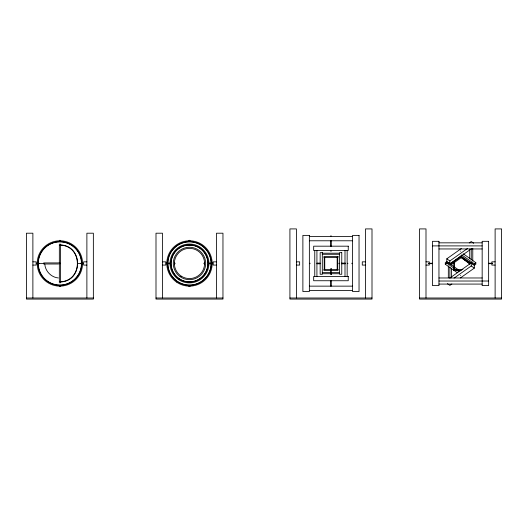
<?xml version="1.0" encoding="UTF-8"?>
<svg xmlns="http://www.w3.org/2000/svg" width="528" height="528" viewBox="0 0 528 528"><rect width="100%" height="100%" fill="white"/><g stroke="black" fill="none" stroke-linecap="round" stroke-linejoin="round"><path stroke-width="0.79" d="M460.469 251.104L460.7 251.123M460.469 275.537L460.7 275.563M458.766 271.597L446.813 263.142L446.813 258.799L461.347 248.53M469.273 242.92L471.253 241.52L473.695 243.25M457.241 272.679L445.289 264.224L446.813 263.142M446.813 261.855L449.869 264.013L449.869 260.964L467.702 248.351M447.196 262.271L447.196 263.03L447.962 263.571L449.249 262.66M460.72 256.172L450.793 263.195L450.793 263.954L451.559 264.495L461.485 257.479L461.485 256.714L460.72 256.172L460.72 256.938L450.793 263.954M449.869 264.013L471.662 248.602M469.313 263.63L460.911 257.308L461.294 257.037L469.696 262.977L469.313 263.63L469.696 263.36L461.294 257.037M460.911 257.69L461.294 257.42M450.113 277.847L471.253 262.904L474.309 265.063M454.08 278.104L471.253 265.96L471.253 262.904M460.436 277.926L474.309 268.118L474.309 263.776L475.834 262.693L463.214 253.777M451.849 283.998L449.869 285.397L447.427 283.668M60.991 281.747C82.83 280.381 82.83 246.536 60.991 245.177M61.01 281.959C83.101 280.579 83.101 246.338 61.01 244.959M330.66 235.917L331.261 235.917M309.362 236.458L352.559 236.458M59.578 240.346L60.179 240.346M189.176 240.346L189.783 240.346M59.466 240.563L60.298 240.563M189.064 240.563L189.895 240.563M59.466 240.781L60.298 240.781M189.064 240.781L189.895 240.781M309.362 240.781L352.559 240.781M438.959 242.84L482.163 242.84M59.921 245.098L60.298 245.098M189.064 245.098L189.895 245.098M59.921 245.315L60.298 245.315M189.064 245.315L189.895 245.315M189.176 245.533L189.783 245.533M432.478 245.896L482.163 245.896M438.959 248.952L482.163 248.952M330.66 251.15L331.261 251.15M322.318 253.202L339.603 253.202M322.318 254.278L339.603 254.278M32.881 261.842L36.122 261.842L36.122 265.082L32.881 265.082M86.882 261.842L83.642 261.842L83.642 265.082L86.882 265.082M162.479 261.842L165.719 261.842L165.719 265.082L162.479 265.082M216.48 261.842L213.239 261.842L213.239 265.082L216.48 265.082M296.399 261.842L299.64 261.842L299.64 265.082L296.399 265.082M365.521 261.842L362.281 261.842L362.281 265.082L365.521 265.082M425.997 261.842L429.238 261.842L429.238 265.082L425.997 265.082M495.119 261.842L491.878 261.842L491.878 265.082L495.119 265.082M43.679 262.918L59.327 262.918M316.919 263.135L320.159 263.135M341.365 263.135L345.391 263.135M428.624 263.241L432.478 263.241M488.638 263.241L492.499 263.241M38.643 263.459L44.451 263.459M77.959 263.459L81.121 263.459M81.266 263.459L81.477 263.459A21.602 21.602 0 0 1 49.078 282.163A21.602 21.602 0 0 1 49.078 244.754A21.602 21.602 0 0 1 81.477 263.459M82.559 263.459A22.678 22.678 0 0 0 48.543 243.817A22.678 22.678 0 0 0 48.543 283.1A22.678 22.678 0 0 0 82.559 263.459L82.777 263.459M167.878 263.459L169.396 263.459M209.563 263.459L211.081 263.459A21.602 21.602 0 0 0 178.682 244.754A21.602 21.602 0 0 0 178.682 282.163A21.602 21.602 0 0 0 211.081 263.459M428.624 263.677L432.478 263.677M488.638 263.677L492.499 263.677M316.919 263.782L320.159 263.782M341.365 263.782L345.391 263.782M43.679 264L58.522 264M331.261 268.752L330.66 268.752L330.634 274.369L331.261 274.369M462.898 269.399L453.539 269.399L453.539 270.481L461.34 270.481M322.318 272.639L339.603 272.639M322.318 273.722L339.603 273.722M438.959 277.972L482.163 277.972M438.959 281.021L488.638 281.021M189.176 281.391L189.783 281.391M59.921 281.602L60.298 281.602M189.064 281.602L189.895 281.602M59.921 281.82L60.298 281.82M189.064 281.82L189.895 281.82M438.959 284.077L482.163 284.077M59.466 286.143L60.298 286.143M189.064 286.143L189.895 286.143M309.362 286.143L352.559 286.143M59.466 286.354L60.298 286.354M189.064 286.354L189.895 286.354M59.578 286.572L60.179 286.572M189.176 286.572L189.783 286.572M309.362 290.459L352.559 290.459M26.4 298.003L93.357 298.003M155.998 298.003L222.961 298.003M289.918 298.003L372.002 298.003M419.522 298.003L501.6 298.003M58.397 277.966C51.407 277.391 45.408 271.392 44.834 264.403M461.69 254.852L474.309 263.776M461.023 255.915L474.309 265.307L475.834 264.224L475.834 262.693M460.72 256.938L461.485 257.479M460.911 257.308L469.313 263.248M471.253 265.96L474.309 268.118M446.813 258.799L449.869 260.964M460.093 271.009L446.813 261.617L445.289 262.693L445.289 264.224M495.119 298.003L495.119 228.914L501.6 228.914L501.6 299.086L419.522 299.086L419.522 228.914L425.997 228.914L425.997 298.003M472.778 248.332L472.778 261.083M471.253 248.615L471.253 259.769M469.722 249.124L469.722 258.687M469.722 261.875L469.722 264.264M454.351 262.271L454.351 269.399M453.809 263.063L453.809 269.399M451.559 263.729L451.559 264.495M451.394 263.452L451.394 265.043M451.394 268.231L451.394 277.794M449.869 267.148L449.869 278.309M448.338 265.841L448.338 277.794M447.962 262.805L447.962 263.571M365.521 298.003L365.521 228.914L372.002 228.914L372.002 299.086L289.918 299.086L289.918 228.914L296.399 228.914L296.399 298.003M351.912 263.162L351.912 263.762M347.807 263.162L347.807 263.762M347.16 250.503L347.16 276.421M345.002 250.503L345.002 276.421M338.95 263.162L338.95 263.762M337.709 257.519L337.709 269.399M337.168 257.519L337.168 269.399M331.287 240.728L331.287 246.338M331.287 268.752L331.287 274.369M331.287 280.738L331.287 286.143M330.634 240.728L330.634 246.338M330.634 280.738L330.634 286.143M324.753 257.519L324.753 269.399M324.212 257.519L324.212 269.399M316.919 250.503L316.919 276.421M314.761 250.503L314.761 276.421M310.009 263.162L310.009 263.762M216.48 298.003L216.48 233.204L222.961 233.204L222.961 299.086L155.998 299.086L155.998 233.204L162.479 233.204L162.479 298.003M212.375 263.043L212.375 263.875M212.157 263.043L212.157 263.875M211.081 263.043L211.081 263.875M210.863 263.043L210.863 263.875M210.434 263.162L210.434 263.762M209.57 263.162L209.57 263.762M209.134 263.043L209.134 263.875M208.923 263.043L208.923 263.875M204.6 263.043L204.6 263.875M204.382 263.043L204.382 263.875M203.953 263.162L203.953 263.762M175.006 263.162L175.006 263.762M174.577 263.043L174.577 263.875M174.359 263.043L174.359 263.875M170.042 263.043L170.042 263.875M169.825 263.043L169.825 263.875M169.389 263.162L169.389 263.762M168.531 263.162L168.531 263.762M168.095 263.043L168.095 263.875M167.878 263.043L167.878 263.875M166.802 263.043L166.802 263.875M166.584 263.043L166.584 263.875M86.882 298.003L86.882 233.204L93.357 233.204L93.357 299.086L26.4 299.086L26.4 233.204L32.881 233.204L32.881 298.003M82.777 263.043L82.777 263.875M82.559 263.043L82.559 263.875M81.477 263.043L81.477 263.875M81.266 263.043L81.266 263.875M80.83 263.162L80.83 263.762M60.423 244.022L60.423 282.902M59.341 244.022L59.341 282.902M38.927 263.162L38.927 263.762M38.498 263.043L38.498 263.875M38.28 263.043L38.28 263.875M37.198 263.043L37.198 263.875M36.986 263.043L36.986 263.875M59.453 263.419C60.265 264.917 60.535 262.093 59.453 263.38M59.558 263.432L60.199 263.518L59.558 263.399M309.362 235.382L302.881 235.382L302.881 291.542L309.362 291.542L309.362 235.382M359.04 235.382L352.559 235.382L352.559 291.542L359.04 291.542L359.04 235.382M438.959 241.316L432.478 241.316L432.478 285.608L438.959 285.608L438.959 241.316M488.638 241.316L482.163 241.316L482.163 285.608L488.638 285.608L488.638 241.316M348.242 246.18L313.678 246.18L313.678 250.503L348.242 250.503L348.242 246.18M322.318 252.661L320.159 252.661L320.159 274.263L322.318 274.263L322.318 252.661M341.761 252.661L339.603 252.661L339.603 274.263L341.761 274.263L341.761 252.661M337.979 256.443L323.941 256.443L323.941 257.519L337.979 257.519L337.979 256.443M337.979 269.399L323.941 269.399L323.941 270.481L337.979 270.481L337.979 269.399M348.242 276.421L313.678 276.421L313.678 280.738L348.242 280.738L348.242 276.421M48.972 282.355A21.813 21.813 0 0 0 81.695 263.459A21.813 21.813 0 0 0 48.972 244.57A21.813 21.813 0 0 0 48.972 282.355M181.447 276.269A15.121 15.121 0 0 0 204.587 264.013A15.121 15.121 0 0 0 182.404 250.1A15.121 15.121 0 0 0 181.447 276.269M180.154 276.705A16.203 16.203 0 0 0 205.616 264.917A16.203 16.203 0 0 0 182.675 248.761A16.203 16.203 0 0 0 180.154 276.705M180.299 279.358A18.361 18.361 0 0 0 207.841 263.459A18.361 18.361 0 0 0 180.299 247.559A18.361 18.361 0 0 0 180.299 279.358M180.193 279.55A18.579 18.579 0 0 0 208.058 263.459A18.579 18.579 0 0 0 180.193 247.375A18.579 18.579 0 0 0 180.193 279.55M178.57 282.355A21.813 21.813 0 0 0 211.299 263.459A21.813 21.813 0 0 0 178.57 244.57A21.813 21.813 0 0 0 178.57 282.355M178.286 279.352A19.437 19.437 0 0 0 208.844 265.208A19.437 19.437 0 0 0 181.315 245.817A19.437 19.437 0 0 0 178.286 279.352M176.418 282.005A22.678 22.678 0 0 0 212.071 265.498A22.678 22.678 0 0 0 179.949 242.88A22.678 22.678 0 0 0 176.418 282.005"/></g></svg>
